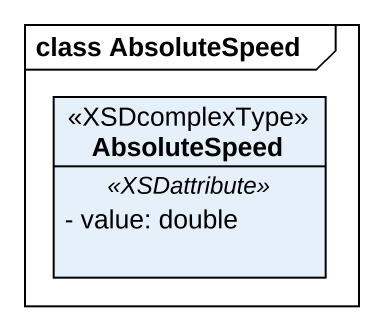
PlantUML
@startuml
mainframe class AbsoluteSpeed
hide circle
hide empty members
skinparam classAttributeIconSize 0
class AbsoluteSpeed <<XSDcomplexType>> {
  .. <<XSDattribute>> ..
  - value: double
}
@enduml
